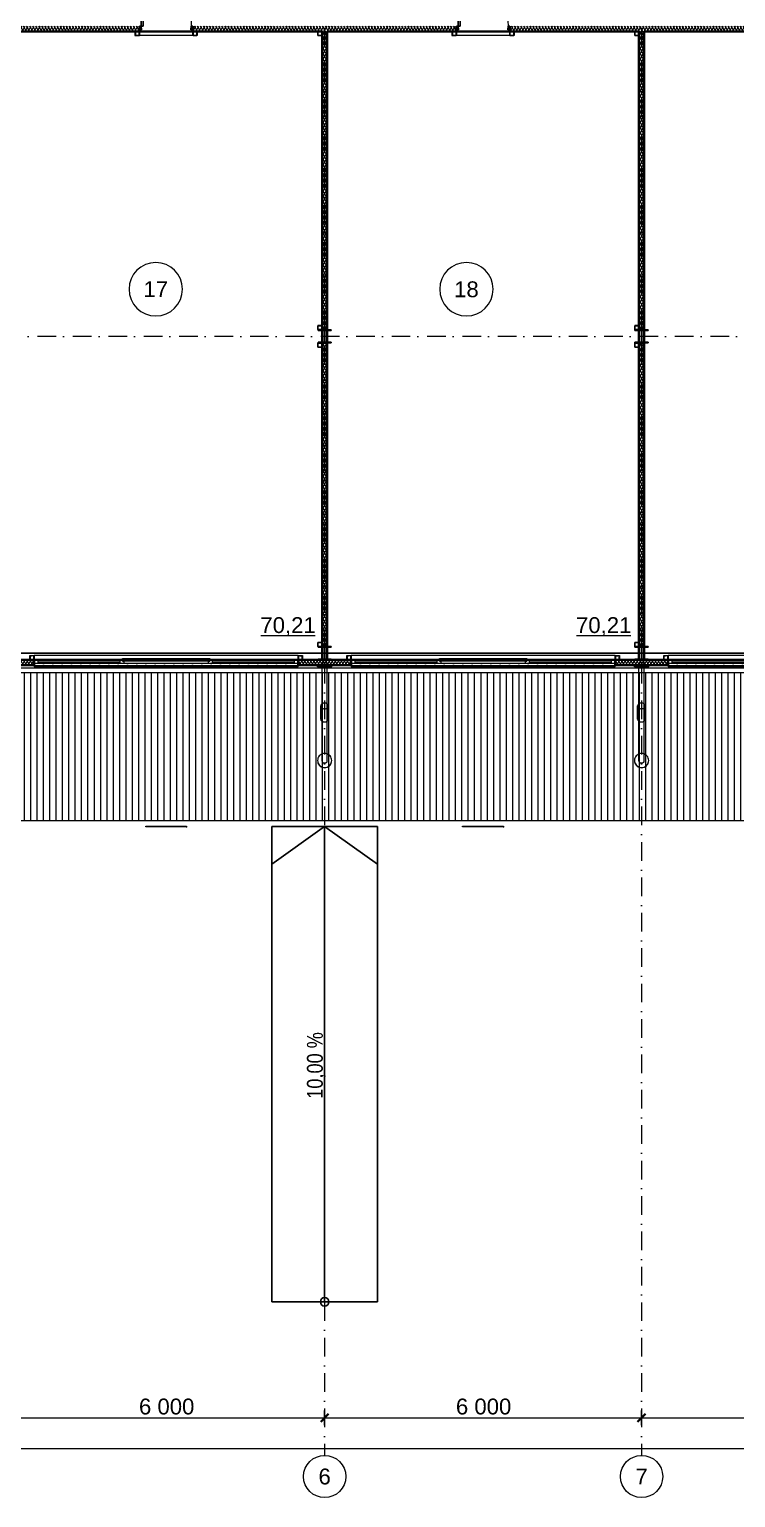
# Model space of a CAD drawing. Header units: millimetres. Extents: x -10605 to 103276, y -15987 to 52426.
# Drawn here: x 22410 to 35780, y -15987 to 11812 of the extents above; entities that cross this region are included whole.
import ezdxf
from ezdxf.enums import TextEntityAlignment as Align

# ---------------------------------------------------------------- set-up
doc = ezdxf.new("R2010")
doc.units = ezdxf.units.MM
doc.header["$MEASUREMENT"] = 0
for name, pattern in [('Dot & Dashed', [670.277762, 352.777767, -176.388884, 0, -141.111112]), ('Крупный пунктир', [634.99999, 0, -634.99999]), ('Пунктирная', [176.388884, 0, -176.388884])]:
    doc.linetypes.add(name, pattern=pattern)
for name, color, linetype, lineweight in [('0_Ном._пера__200', 7, 'Continuous', 0), ('0_Ном._пера__98', 7, 'Continuous', 25), ('Двери Archicad_Ном._пера__3', 7, 'Continuous', 0), ('Двери Archicad_Ном._пера__97', 7, 'Continuous', 35), ('Двери Archicad_Ном._пера__98', 7, 'Continuous', 25), ('Лестницы_Ном._пера__98', 7, 'Continuous', 25), ('Металлический каркас здания_Ном._пера__98', 7, 'Continuous', 25), ('Металлический каркас здания_Ном._пера__99', 7, 'Continuous', 15), ('Окна Archicad_Ном._пера__100', 7, 'Continuous', 9), ('Окна Archicad_Ном._пера__3', 7, 'Continuous', 0), ('Окна Archicad_Ном._пера__97', 7, 'Continuous', 35), ('Оси_Ном._пера__200', 7, 'Continuous', 0), ('Оси_Ном._пера__97', 7, 'Continuous', 35), ('Оси_Ном._пера__99', 7, 'Continuous', 15), ('Паспорта Зон Archicad_Ном._пера__100', 7, 'Continuous', 9), ('Стены _Ном._пера__200', 7, 'Continuous', 0), ('Стены _Ном._пера__97', 7, 'Continuous', 35), ('Стены _Ном._пера__99', 7, 'Continuous', 15)]:
    doc.layers.add(name, color=color, linetype=linetype, lineweight=lineweight)
for name, color, linetype, lineweight, true_color in [('0_Ном._пера__92', 7, 'Continuous', 20, 0xc2e9e9e9), ('Зоны_Ном._пера__121', 7, 'Continuous', 35, 0xc2deab72), ('Стены _Ном._пера__94', 7, 'Continuous', 5, 0xc29f9f9f)]:
    doc.layers.add(name, color=color, linetype=linetype, lineweight=lineweight, true_color=true_color)
for name, color, linetype in [('Двери Archicad', 7, 'Continuous'), ('Зоны', 7, 'Continuous'), ('Металлический каркас здания', 7, 'Continuous'), ('Окна Archicad', 7, 'Continuous'), ('Оси', 7, 'Continuous'), ('Стены', 7, 'Continuous')]:
    doc.layers.add(name, color=color, linetype=linetype)
doc.styles.add('РЎР“Р•РќР•Р\xa0РР\xa0_РЎРўРР›Р¬_1', font='arial.ttf')
doc.styles.add('РЎР“Р•РќР•Р\xa0РР\xa0_РЎРўРР›Р¬_2', font='ARIALN.TTF')
doc.dimstyles.new('СГЕНЕРИР_СТИЛЬ__2', dxfattribs={"dimtxt": 300, "dimasz": 142.5, "dimexe": 0.18, "dimexo": 0.0625, "dimgap": 0.09, "dimtad": 1, "dimtih": 1, "dimtoh": 1, "dimdec": 4, "dimzin": 0, "dimdsep": 46, "dimtxsty": 'РЎР“Р•РќР•Р\xa0РР\xa0_РЎРўРР›Р¬_1', "dimblk": 'ARROWHEAD_6', "dimblk1": 'ARROWHEAD_6', "dimblk2": 'ARROWHEAD_6', "dimcen": 0.09, "dimse1": 1, "dimse2": 1, "dimadec": 0, "dimazin": 0, "dimtfac": 1, "dimtdec": 4, "dimtmove": 0, "dimatfit": 3, "dimfxl": 1, "dimtolj": 1, "dimtzin": 0, "dimarcsym": 0})
pattern_1 = [(60, (0, 0), (-43.30127, 25), []), (120, (0, 0), (43.30127, 25), [])]
pattern_2 = [(90, (0, 0), (-60, 0), [])]

# ---------------------------------------------------------------- blocks, each defined once
blk = doc.blocks.new('Перекрытие_1', base_point=(98125, 40125))
at = {"layer": '0_Ном._пера__200', "color": 7, "linetype": 'Continuous', "lineweight": 0, "flags": 128}
blk.add_lwpolyline([(98125, 40125), (51875, 40125), (51875, 29425), (46123, 29425), (46123, 40125), (-125, 40125), (-125, -125), (46125, -125), (46125, 10575), (51875, 10575), (51875, -125), (98125, -125)], close=True, dxfattribs=at)
blk = doc.blocks.new('Стена_21', base_point=(28000, 11775))
at = {"layer": 'Стены', "linetype": 'Continuous', "lineweight": 0, "true_color": 0x000000}
h = blk.add_hatch(dxfattribs=at)
h.set_pattern_fill('Batt_Insulation__3_', color=18, style=0, pattern_type=2)
h.set_pattern_definition(pattern_1)
h.paths.add_polyline_path([(27950, 11775), (27950, 6125), (28050, 6125), (28050, 11775)])
at = {"layer": 'Стены _Ном._пера__97', "color": 7, "linetype": 'Continuous', "lineweight": 35, "flags": 128}
for points in [[(27950, 11775), (27950, 6125)], [(28050, 6125), (28050, 11775)], [(27950, 6125), (28050, 6125)]]:
    blk.add_lwpolyline(points, dxfattribs=at)
blk = doc.blocks.new('Стена_22', base_point=(34000, 11775))
at = {"layer": 'Стены', "linetype": 'Continuous', "lineweight": 0, "true_color": 0x000000}
h = blk.add_hatch(dxfattribs=at)
h.set_pattern_fill('Batt_Insulation__3_', color=18, style=0, pattern_type=2)
h.set_pattern_definition(pattern_1)
h.paths.add_polyline_path([(33950, 11775), (33950, 6125), (34050, 6125), (34050, 11775)])
at = {"layer": 'Стены _Ном._пера__97', "color": 7, "linetype": 'Continuous', "lineweight": 35, "flags": 128}
for points in [[(33950, 11775), (33950, 6125)], [(34050, 6125), (34050, 11775)], [(33950, 6125), (34050, 6125)]]:
    blk.add_lwpolyline(points, dxfattribs=at)
blk = doc.blocks.new('Стена_34', base_point=(28000, 5875))
at = {"layer": 'Стены', "linetype": 'Continuous', "lineweight": 0, "true_color": 0x000000}
h = blk.add_hatch(dxfattribs=at)
h.set_pattern_fill('Batt_Insulation__3_', color=18, style=0, pattern_type=2)
h.set_pattern_definition(pattern_1)
h.paths.add_polyline_path([(27950, 5875), (27950, 125), (28050, 125), (28050, 5875)])
at = {"layer": 'Стены _Ном._пера__97', "color": 7, "linetype": 'Continuous', "lineweight": 35, "flags": 128}
for points in [[(27950, 5875), (27950, 125)], [(28050, 5875), (27950, 5875)], [(28050, 125), (28050, 5875)], [(27950, 125), (28050, 125)]]:
    blk.add_lwpolyline(points, dxfattribs=at)
blk = doc.blocks.new('Стена_35', base_point=(34000, 5875))
at = {"layer": 'Стены', "linetype": 'Continuous', "lineweight": 0, "true_color": 0x000000}
h = blk.add_hatch(dxfattribs=at)
h.set_pattern_fill('Batt_Insulation__3_', color=18, style=0, pattern_type=2)
h.set_pattern_definition(pattern_1)
h.paths.add_polyline_path([(33950, 5875), (33950, 125), (34050, 125), (34050, 5875)])
at = {"layer": 'Стены _Ном._пера__97', "color": 7, "linetype": 'Continuous', "lineweight": 35, "flags": 128}
for points in [[(33950, 5875), (33950, 125)], [(34050, 5875), (33950, 5875)], [(34050, 125), (34050, 5875)], [(33950, 125), (34050, 125)]]:
    blk.add_lwpolyline(points, dxfattribs=at)
blk = doc.blocks.new('Конструктор Кровли 27')
at = {"layer": '0_Ном._пера__92', "color": 254, "linetype": 'Continuous', "lineweight": 20, "true_color": 0xe9e9e9, "flags": 128}
blk.add_lwpolyline([(0, 46123), (0, 0), (40000, 0), (40000, 46125), (29425, 46125), (29425, 51875), (40000, 51875), (40000, 98000), (0, 98000), (0, 51875), (10575, 51875), (10575, 46123)], close=True, dxfattribs=at)
blk = doc.blocks.new('Колонна SHS ГК 27')
at = {"layer": 'Металлический каркас здания_Ном._пера__99', "linetype": 'Continuous', "lineweight": 0, "true_color": 0xffffff}
h = blk.add_hatch(dxfattribs=at)
h.set_pattern_fill('Barabбs_tйglakц_бllу', style=0, pattern_type=2)
h.set_pattern_definition(pattern_2)
h.paths.add_polyline_path([(-40, -40), (40, -40), (40, 40), (-40, 40)])
h.paths.add_polyline_path([(-36.4, -36.4), (-36.4, 36.4), (36.4, 36.4), (36.4, -36.4)], flags=0)
at = {"layer": 'Металлический каркас здания_Ном._пера__99', "color": 7, "linetype": 'Continuous', "lineweight": 15}
for p, q in [((40, 40), (-40, 40)), ((-40, 40), (-40, -40)), ((-36.4, -36.4), (-36.4, 36.4)), ((-36.4, 36.4), (36.4, 36.4)), ((36.4, 36.4), (36.4, -36.4)), ((40, -40), (40, 40)), ((-40, -40), (40, -40)), ((36.4, -36.4), (-36.4, -36.4))]:
    blk.add_line(p, q, dxfattribs=at)
blk = doc.blocks.new('Труба Квадратного Сечения ГК SHS 27')
at = {"layer": 'Металлический каркас здания_Ном._пера__99', "color": 7, "linetype": 'Continuous', "lineweight": 15}
for p, q in [((505, 40), (0, 40)), ((0, 40), (0, 0)), ((0, 0), (0, -40)), ((1010, 40), (505, 40)), ((1010, 0), (1010, 40)), ((1010, -40), (1010, 0)), ((0, -40), (505, -40)), ((505, -40), (1010, -40))]:
    blk.add_line(p, q, dxfattribs=at)
blk = doc.blocks.new('Труба Квадратного Сечения ГК SHS 27_3')
at = {"layer": 'Металлический каркас здания_Ном._пера__99', "color": 7, "linetype": 'Continuous', "lineweight": 15}
for p, q in [((2500, 40), (0, 40)), ((0, 40), (0, 0)), ((0, 0), (0, -40)), ((5000, 40), (2500, 40)), ((5000, 0), (5000, 40)), ((5000, -40), (5000, 0)), ((0, -40), (2500, -40)), ((2500, -40), (5000, -40))]:
    blk.add_line(p, q, dxfattribs=at)
blk = doc.blocks.new('Кладовая_17_17', base_point=(24970, 6865))
at = {"layer": 'Паспорта Зон Archicad_Ном._пера__100', "color": 7, "linetype": 'Continuous', "lineweight": 9}
blk.add_line((26792, 333), (27822, 333), dxfattribs=at)
for start, end in [(0, 180), (180, 0)]:
    blk.add_arc((24802, 6893), 506, start, end, dxfattribs=at)
at = {"layer": 'Паспорта Зон Archicad_Ном._пера__100', "color": 7, "lineweight": 9, "style": 'РЎР“Р•РќР•Р\xa0РР\xa0_РЎРўРР›Р¬_1'}
for tag, p in [('ROOM_NUMBER', (24802, 6893)), ('ROOM_AREA', (27307, 533))]:
    blk.add_attdef(tag, text='', height=300, dxfattribs=at).set_placement(p, align=Align.MIDDLE_CENTER)
blk = doc.blocks.new('Кладовая_18_18', base_point=(31004, 6865))
at = {"layer": 'Паспорта Зон Archicad_Ном._пера__100', "color": 7, "linetype": 'Continuous', "lineweight": 9}
blk.add_line((32769, 333), (33798, 333), dxfattribs=at)
for start, end in [(0, 180), (180, 0)]:
    blk.add_arc((30684, 6893), 506, start, end, dxfattribs=at)
at = {"layer": 'Паспорта Зон Archicad_Ном._пера__100', "color": 7, "lineweight": 9, "style": 'РЎР“Р•РќР•Р\xa0РР\xa0_РЎРўРР›Р¬_1'}
for tag, p in [('ROOM_NUMBER', (30684, 6891)), ('ROOM_AREA', (33283, 533))]:
    blk.add_attdef(tag, text='', height=300, dxfattribs=at).set_placement(p, align=Align.MIDDLE_CENTER)
blk = doc.blocks.new('Однопольная Дверь 27')
at = {"layer": 'Двери Archicad_Ном._пера__3', "color": 7, "linetype": 'Continuous', "lineweight": 0}
blk.add_arc((475, 0), 950, 90, 180, dxfattribs=at)
at = {"layer": 'Двери Archicad_Ном._пера__97', "color": 7, "linetype": 'Continuous', "lineweight": 35}
for p, q in [((-505, 0), (-505, -70)), ((-505, 0), (-505, -70)), ((505, 0), (505, -70)), ((505, 0), (505, -70)), ((-505, -70), (-505, -100)), ((505, -70), (505, -100))]:
    blk.add_line(p, q, dxfattribs=at)
at = {"layer": 'Двери Archicad_Ном._пера__98', "color": 7, "linetype": 'Continuous', "lineweight": 25}
for p, q in [((435, 0), (435, 950)), ((435, 950), (475, 950)), ((475, 950), (475, 0)), ((-475, 0), (-505, 0)), ((-505, 0), (-505, -70)), ((-475, -40), (-475, 0)), ((475, 0), (435, 0)), ((505, 0), (475, 0)), ((475, 0), (475, -40)), ((505, -70), (505, 0)), ((-505, -70), (-465, -70)), ((-465, -40), (-475, -40)), ((-465, -70), (-465, -40)), ((475, -40), (465, -40)), ((465, -40), (465, -70)), ((465, -70), (505, -70))]:
    blk.add_line(p, q, dxfattribs=at)
blk = doc.blocks.new('Стена_88', base_point=(46225, 11775))
at = {"layer": 'Стены', "linetype": 'Continuous', "lineweight": 0, "true_color": 0x000000}
h = blk.add_hatch(dxfattribs=at)
h.set_pattern_fill('Batt_Insulation__3_', color=18, style=0, pattern_type=2)
h.set_pattern_definition(pattern_1)
h.paths.add_polyline_path([(24495, 11875), (19505, 11875), (19505, 11775), (24495, 11775)])
h = blk.add_hatch(dxfattribs=at)
h.set_pattern_fill('Batt_Insulation__3_', color=18, style=0, pattern_type=2)
h.set_pattern_definition(pattern_1)
h.paths.add_polyline_path([(30495, 11875), (25505, 11875), (25505, 11775), (30495, 11775)])
h = blk.add_hatch(dxfattribs=at)
h.set_pattern_fill('Batt_Insulation__3_', color=18, style=0, pattern_type=2)
h.set_pattern_definition(pattern_1)
h.paths.add_polyline_path([(36495, 11875), (31505, 11875), (31505, 11775), (36495, 11775)])
at = {"layer": 'Стены _Ном._пера__97', "color": 7, "linetype": 'Continuous', "lineweight": 35}
for p, q in [((24495, 11875), (24495, 11805)), ((24495, 11805), (24495, 11775)), ((25505, 11875), (25505, 11805)), ((25505, 11805), (25505, 11775)), ((30495, 11875), (30495, 11805)), ((30495, 11805), (30495, 11775)), ((31505, 11875), (31505, 11805)), ((31505, 11805), (31505, 11775))]:
    blk.add_line(p, q, dxfattribs=at)
at = {"layer": 'Стены _Ном._пера__97', "color": 7, "linetype": 'Continuous', "lineweight": 35, "flags": 128}
for points in [[(22050, 11775), (24495, 11775)], [(25505, 11775), (27950, 11775)], [(28050, 11775), (30495, 11775)], [(31505, 11775), (33950, 11775)], [(34050, 11775), (36495, 11775)]]:
    blk.add_lwpolyline(points, dxfattribs=at)
at = {"layer": 'Двери Archicad', "color": 7, "linetype": 'Continuous', "lineweight": 50, "xscale": -1, "zscale": 1000}
for p in [(25000, 11875), (31000, 11875)]:
    blk.add_blockref('Однопольная Дверь 27', p, dxfattribs=at)
blk = doc.blocks.new('Колонна Универсальная 27')
at = {"layer": 'Металлический каркас здания_Ном._пера__98', "linetype": 'Continuous', "lineweight": 0, "true_color": 0xffffff}
h = blk.add_hatch(dxfattribs=at)
h.set_pattern_fill('Barabбs_tйglakц_бllу', style=0, pattern_type=2)
h.set_pattern_definition(pattern_2)
h.paths.add_polyline_path([(-125, -125), (125, -125), (125, -113), (4, -113), (4, 113), (125, 113), (125, 125), (-125, 125), (-125, 113), (-4, 113), (-4, -113), (-125, -113)])
at = {"layer": 'Металлический каркас здания_Ном._пера__98', "color": 7, "linetype": 'Continuous', "lineweight": 25}
for p, q in [((125, 125), (-125, 125)), ((-125, 125), (-125, 113)), ((-125, 113), (-4, 113)), ((-4, 113), (-4, -113)), ((4, -113), (4, 113)), ((4, 113), (125, 113)), ((125, 113), (125, 125)), ((-4, -113), (-125, -113)), ((-125, -113), (-125, -125)), ((-125, -125), (125, -125)), ((125, -113), (4, -113)), ((125, -125), (125, -113))]:
    blk.add_line(p, q, dxfattribs=at)
blk = doc.blocks.new('Двутавp К 26020-83 27_3')
at = {"layer": 'Металлический каркас здания_Ном._пера__98', "color": 7, "linetype": 'Крупный пунктир', "lineweight": 25}
blk.add_line((0, 0), (17860, 0), dxfattribs=at)
blk = doc.blocks.new('Двутавp К 26020-83 27_2')
at = {"layer": 'Металлический каркас здания_Ном._пера__98', "color": 7, "linetype": 'Крупный пунктир', "lineweight": 25}
blk.add_line((0, 0), (17750, 0), dxfattribs=at)
blk = doc.blocks.new('Стандартный Маркер Сетки')
at = {"layer": 'Оси_Ном._пера__200', "color": 7, "linetype": 'Dot & Dashed', "lineweight": 0}
blk.add_line((0, 0), (107805, 0), dxfattribs=at)
at = {"layer": 'Оси_Ном._пера__200', "color": 7, "lineweight": 0, "style": 'РЎР“Р•РќР•Р\xa0РР\xa0_РЎРўРР›Р¬_1'}
blk.add_attdef('AC_MarkerText_1', text='', height=300, dxfattribs=at).set_placement((108205, 150), align=Align.TOP_CENTER)
blk = doc.blocks.new('3D текст 27')
at = {"layer": 'Стены _Ном._пера__99', "color": 7, "linetype": 'Continuous', "lineweight": 15}
for q in [(0, 0), (775.262, -10)]:
    blk.add_line((775.262, 0), q, dxfattribs=at)
at = {"layer": 'Стены _Ном._пера__99', "color": 7, "linetype": 'Continuous', "lineweight": 15, "flags": 128}
blk.add_lwpolyline([(0, 0), (0, -10), (775.262, -10), (775.262, 0)], close=True, dxfattribs=at)
at = {"layer": 'Стены _Ном._пера__99', "color": 7, "linetype": 'Continuous', "lineweight": 15}
blk.add_point((775.262, 0), dxfattribs=at)
blk = doc.blocks.new('Лист Профилированный 27')
at = {"layer": 'Стены _Ном._пера__94', "linetype": 'Continuous', "lineweight": 5, "true_color": 0x9f9f9f}
h = blk.add_hatch(dxfattribs=at)
h.set_pattern_fill('Barabбs_tйglakц_бllу_dupla', color=253, style=0, pattern_type=2)
h.set_pattern_definition([(90, (0, 0), (-120, 0), [])])
h.paths.add_polyline_path([(0, 200), (0, 0), (90395, 0), (90395, 200), (90395, 2610), (90395, 2809), (0, 2809), (0, 2610)])
at = {"layer": 'Стены _Ном._пера__99', "color": 7, "linetype": 'Continuous', "lineweight": 15, "flags": 128}
blk.add_lwpolyline([(0, 200), (0, 0), (90395, 0), (90395, 200), (90395, 2610), (90395, 2809), (0, 2809), (0, 2610)], close=True, dxfattribs=at)
blk = doc.blocks.new('Горизонтальное Многостворчатое Окно 27')
at = {"layer": 'Окна Archicad_Ном._пера__100', "color": 7, "linetype": 'Continuous', "lineweight": 9}
for p, q in [((-2500, 0), (-2430, 0)), ((-2430, 0), (-2430, -70)), ((-873, -70), (-873, 0)), ((-873, 0), (-838, 0)), ((-838, 0), (-828, 0)), ((-828, 25), (-778, 25)), ((-828, -25), (-828, 25)), ((-828, 0), (-828, -25)), ((-778, 25), (-778, -25)), ((-778, 25), (778, 25)), ((-778, 0), (778, 0)), ((778, -25), (778, 25)), ((778, 25), (828, 25)), ((828, 25), (828, -25)), ((828, -25), (828, 0)), ((828, 0), (838, 0)), ((838, 0), (873, 0)), ((873, 0), (873, -70)), ((2430, -70), (2430, 0)), ((2430, 0), (2500, 0)), ((-2430, -70), (-2500, -70)), ((-838, -70), (-873, -70)), ((-803, -70), (-838, -70)), ((-828, -25), (-803, -25)), ((-778, -25), (-828, -25)), ((-803, -25), (-803, -70)), ((778, -25), (-778, -25)), ((828, -25), (778, -25)), ((803, -70), (803, -25)), ((803, -25), (828, -25)), ((838, -70), (803, -70)), ((873, -70), (838, -70)), ((2500, -70), (2430, -70))]:
    blk.add_line(p, q, dxfattribs=at)
at = {"layer": 'Окна Archicad_Ном._пера__3', "color": 7, "linetype": 'Continuous', "lineweight": 0}
for p, q in [((-2500, 0), (2500, 0)), ((-2430, 0), (-873, 0)), ((-778, 25), (778, 25)), ((873, 0), (2430, 0)), ((-2500, -100), (-2500, -130)), ((-2500, -130), (2500, -130)), ((-2430, -35), (-873, -35)), ((-873, -70), (-2430, -70)), ((803, -70), (-803, -70)), ((873, -35), (2430, -35)), ((2430, -70), (873, -70)), ((2500, -130), (2500, -100))]:
    blk.add_line(p, q, dxfattribs=at)
at = {"layer": 'Окна Archicad_Ном._пера__3', "color": 7, "linetype": 'Пунктирная', "lineweight": 0}
blk.add_line((-2500, -100), (2500, -100), dxfattribs=at)
at = {"layer": 'Окна Archicad_Ном._пера__97', "color": 7, "linetype": 'Continuous', "lineweight": 35}
for p, q in [((-2500, -70), (-2500, 0)), ((-2500, -70), (-2500, 0)), ((2500, -70), (2500, 0)), ((2500, -70), (2500, 0)), ((-2500, -100), (-2500, -70)), ((2500, -100), (2500, -70))]:
    blk.add_line(p, q, dxfattribs=at)
blk = doc.blocks.new('Стена_97', base_point=(-125, -125))
at = {"layer": 'Стены', "linetype": 'Continuous', "lineweight": 0, "true_color": 0x000000}
h = blk.add_hatch(dxfattribs=at)
h.set_pattern_fill('Batt_Insulation__3_', color=18, style=0, pattern_type=2)
h.set_pattern_definition(pattern_1)
h.paths.add_polyline_path([(21500, -195), (21500, -225), (22500, -225), (22500, -195), (22500, -125), (21500, -125)])
h = blk.add_hatch(dxfattribs=at)
h.set_pattern_fill('Batt_Insulation__3_', color=18, style=0, pattern_type=2)
h.set_pattern_definition(pattern_1)
h.paths.add_polyline_path([(27500, -195), (27500, -225), (28500, -225), (28500, -195), (28500, -125), (27500, -125)])
h = blk.add_hatch(dxfattribs=at)
h.set_pattern_fill('Batt_Insulation__3_', color=18, style=0, pattern_type=2)
h.set_pattern_definition(pattern_1)
h.paths.add_polyline_path([(33500, -195), (33500, -225), (34500, -225), (34500, -195), (34500, -125), (33500, -125)])
at = {"layer": 'Стены _Ном._пера__97', "color": 7, "linetype": 'Continuous', "lineweight": 35}
for p, q in [((22500, -195), (22500, -125)), ((22500, -225), (22500, -195)), ((27500, -195), (27500, -125)), ((27500, -225), (27500, -195)), ((28500, -195), (28500, -125)), ((28500, -225), (28500, -195)), ((33500, -195), (33500, -125)), ((33500, -225), (33500, -195)), ((34500, -195), (34500, -125)), ((34500, -225), (34500, -195))]:
    blk.add_line(p, q, dxfattribs=at)
at = {"layer": 'Стены _Ном._пера__97', "color": 7, "linetype": 'Continuous', "lineweight": 35, "flags": 128}
for points in [[(22500, -125), (21500, -125)], [(21500, -225), (22500, -225)], [(28500, -125), (27500, -125)], [(27500, -225), (28500, -225)], [(34500, -125), (33500, -125)], [(33500, -225), (34500, -225)]]:
    blk.add_lwpolyline(points, dxfattribs=at)
at = {"layer": 'Окна Archicad', "color": 7, "linetype": 'Continuous', "lineweight": 0, "zscale": 1000}
for p in [(25000, -125), (31000, -125), (37000, -125)]:
    blk.add_blockref('Горизонтальное Многостворчатое Окно 27', p, dxfattribs=at)
blk = doc.blocks.new('Стена_100', base_point=(3803, -236))
at = {"layer": 'Стены _Ном._пера__200', "color": 7, "linetype": 'Continuous', "lineweight": 0}
blk.add_line((94198, -237), (3803, -237), dxfattribs=at)
at = {"layer": 'Стены _Ном._пера__200', "color": 7, "linetype": 'Continuous', "lineweight": 0, "flags": 128}
for points in [[(94298, -236), (3803, -236)], [(3803, -276), (94198, -276)]]:
    blk.add_lwpolyline(points, dxfattribs=at)
blk = doc.blocks.new('Крыша_1', base_point=(0, 0))
at = {"layer": '0_Ном._пера__98', "color": 7, "linetype": 'Continuous', "lineweight": 25, "flags": 128}
blk.add_lwpolyline([(46125, 0), (0, 0)], dxfattribs=at)
blk = doc.blocks.new('Пандус Прямой 27_2')
at = {"layer": 'Лестницы_Ном._пера__98', "color": 7, "linetype": 'Continuous', "lineweight": 25}
for p, q in [((0, -1000), (0, 1000)), ((0, 1000), (9000, 1000)), ((9000, 0), (8282, 1000)), ((9000, -1000), (9000, 1000)), ((0, 0), (9000, 0)), ((8282, -1000), (9000, 0)), ((0, -1000), (9000, -1000))]:
    blk.add_line(p, q, dxfattribs=at)
at = {"layer": 'Лестницы_Ном._пера__98', "color": 7, "linetype": 'Continuous', "lineweight": 25, "flags": 128}
blk.add_lwpolyline([(81, 0, 1), (-81, 0, 1)], format="xyb", close=True, dxfattribs=at)
at = {"layer": 'Лестницы_Ном._пера__98', "color": 7, "linetype": 'Continuous', "lineweight": 25, "style": 'РЎР“Р•РќР•Р\xa0РР\xa0_РЎРўРР›Р¬_2'}
blk.add_attdef('ac_bottomlevel', text='', height=300, dxfattribs=at).set_placement((4500, 159), align=Align.MIDDLE_CENTER)
blk = doc.blocks.new('Стандартный Маркер Сетки_4')
at = {"layer": 'Оси_Ном._пера__200', "color": 7, "linetype": 'Dot & Dashed', "lineweight": 0}
for p in [(0, 0), (55187, 0)]:
    blk.add_line(p, (55187, 0), dxfattribs=at)
blk.add_point((55187, 0), dxfattribs=at)
blk.add_point((55187, 0), dxfattribs=at)
at = {"layer": 'Оси_Ном._пера__99', "color": 7, "linetype": 'Continuous', "lineweight": 15}
blk.add_circle((55587, 0), 400, dxfattribs=at)
at = {"layer": 'Оси_Ном._пера__200', "color": 7, "lineweight": 0, "style": 'РЎР“Р•РќР•Р\xa0РР\xa0_РЎРўРР›Р¬_1'}
blk.add_attdef('AC_MarkerText_1', text='', height=300, rotation=90, dxfattribs=at).set_placement((55368, -69), align=Align.TOP_CENTER)
blk = doc.blocks.new('Цилиндр 27')
at = {"layer": 'Стены _Ном._пера__200', "color": 7, "linetype": 'Continuous', "lineweight": 0}
for p, q in [((-33, 17), (-35, 9)), ((-35, 9), (-35, 0)), ((-35, 0), (-35, -9)), ((-31, 25), (-33, 17)), ((-27, 32), (-31, 25)), ((-23, 38), (-27, 32)), ((-18, 43), (-23, 38)), ((-12, 47), (-18, 43)), ((-6, 49), (-12, 47)), ((0, 50), (-6, 49)), ((0, 50), (1831, 50)), ((1798, 17), (1796, 9)), ((1796, 9), (1796, 0)), ((1796, 0), (1796, -9)), ((1801, 25), (1798, 17)), ((1804, 32), (1801, 25)), ((1809, 38), (1804, 32)), ((1814, 43), (1809, 38)), ((1819, 47), (1814, 43)), ((1825, 49), (1819, 47)), ((1831, 50), (1825, 49)), ((1837, 49), (1831, 50)), ((1843, 47), (1837, 49)), ((1849, 43), (1843, 47)), ((1854, 38), (1849, 43)), ((1858, 32), (1854, 38)), ((1862, 25), (1858, 32)), ((1865, 17), (1862, 25)), ((1866, 9), (1865, 17)), ((1867, 0), (1866, 9)), ((1866, -9), (1867, 0)), ((-35, -9), (-33, -17)), ((-33, -17), (-31, -25)), ((-31, -25), (-27, -32)), ((-27, -32), (-23, -38)), ((-23, -38), (-18, -43)), ((-18, -43), (-12, -47)), ((-12, -47), (-6, -49)), ((-6, -49), (0, -50)), ((0, -50), (1831, -50)), ((1796, -9), (1798, -17)), ((1798, -17), (1801, -25)), ((1801, -25), (1804, -32)), ((1804, -32), (1809, -38)), ((1809, -38), (1814, -43)), ((1814, -43), (1819, -47)), ((1819, -47), (1825, -49)), ((1825, -49), (1831, -50)), ((1831, -50), (1837, -49)), ((1837, -49), (1843, -47)), ((1843, -47), (1849, -43)), ((1849, -43), (1854, -38)), ((1854, -38), (1858, -32)), ((1858, -32), (1862, -25)), ((1862, -25), (1865, -17)), ((1865, -17), (1866, -9))]:
    blk.add_line(p, q, dxfattribs=at)
blk = doc.blocks.new('Цилиндр 27_2')
at = {"layer": 'Стены _Ном._пера__200', "color": 7, "linetype": 'Continuous', "lineweight": 0}
for p, q in [((-132, 23), (-134, 0)), ((-126, 46), (-132, 23)), ((-128, 23), (-130, 0)), ((-122, 46), (-128, 23)), ((-116, 67), (-126, 46)), ((-112, 67), (-122, 46)), ((-102, 86), (-116, 67)), ((-99, 86), (-112, 67)), ((-86, 102), (-102, 86)), ((-82, 102), (-99, 86)), ((-67, 116), (-86, 102)), ((-63, 116), (-82, 102)), ((-46, 126), (-67, 116)), ((-42, 126), (-63, 116)), ((-23, 132), (-46, 126)), ((-20, 132), (-42, 126)), ((0, 134), (-23, 132)), ((3, 134), (-20, 132)), ((0, 134), (3, 134)), ((27, 132), (3, 134)), ((49, 126), (27, 132)), ((70, 116), (49, 126)), ((89, 102), (70, 116)), ((106, 86), (89, 102)), ((119, 67), (106, 86)), ((129, 46), (119, 67)), ((135, 23), (129, 46)), ((137, 0), (135, 23)), ((135, -23), (137, 0)), ((-134, 0), (-132, -23)), ((-132, -23), (-126, -46)), ((-130, 0), (-128, -23)), ((-128, -23), (-122, -46)), ((-126, -46), (-116, -67)), ((-122, -46), (-112, -67)), ((-116, -67), (-102, -86)), ((-112, -67), (-99, -86)), ((-102, -86), (-86, -102)), ((-99, -86), (-82, -102)), ((-86, -102), (-67, -116)), ((-82, -102), (-63, -116)), ((-67, -116), (-46, -126)), ((-63, -116), (-42, -126)), ((-46, -126), (-23, -132)), ((-42, -126), (-20, -132)), ((-23, -132), (0, -134)), ((-20, -132), (3, -134)), ((0, -134), (3, -134)), ((3, -134), (27, -132)), ((27, -132), (49, -126)), ((49, -126), (70, -116)), ((70, -116), (89, -102)), ((89, -102), (106, -86)), ((106, -86), (119, -67)), ((119, -67), (129, -46)), ((129, -46), (135, -23))]:
    blk.add_line(p, q, dxfattribs=at)
blk = doc.blocks.new('Цилиндр 27_3')
at = {"layer": 'Стены _Ном._пера__200', "color": 7, "linetype": 'Continuous', "lineweight": 0}
for p, q in [((0, 134), (0, 132)), ((0, 134), (30, 134)), ((0, 132), (0, 126)), ((0, 126), (0, 116)), ((0, 116), (0, 102)), ((0, 102), (0, 86)), ((0, 86), (0, 67)), ((0, 67), (0, 46)), ((0, 46), (0, 23)), ((0, 23), (0, 0)), ((0, 0), (0, -23)), ((30, 134), (30, 132)), ((30, 132), (30, 126)), ((30, 126), (30, 116)), ((30, 116), (30, 102)), ((30, 102), (30, 86)), ((30, 86), (30, 67)), ((30, 67), (30, 46)), ((30, 46), (30, 23)), ((30, 23), (30, 0)), ((30, 0), (30, -23)), ((0, -23), (0, -46)), ((0, -46), (0, -67)), ((0, -67), (0, -86)), ((0, -86), (0, -102)), ((0, -102), (0, -116)), ((0, -116), (0, -126)), ((0, -126), (0, -132)), ((0, -132), (0, -134)), ((0, -134), (30, -134)), ((30, -23), (30, -46)), ((30, -46), (30, -67)), ((30, -67), (30, -86)), ((30, -86), (30, -102)), ((30, -102), (30, -116)), ((30, -116), (30, -126)), ((30, -126), (30, -132)), ((30, -132), (30, -134))]:
    blk.add_line(p, q, dxfattribs=at)
blk = doc.blocks.new('Цилиндр 27_4')
at = {"layer": 'Стены _Ном._пера__200', "color": 7, "linetype": 'Continuous', "lineweight": 0}
for p, q in [((-52, 13), (-53, 0)), ((-53, 0), (-52, -13)), ((-50, 26), (-52, 13)), ((-46, 37), (-50, 26)), ((-41, 48), (-46, 37)), ((-34, 57), (-41, 48)), ((-27, 65), (-34, 57)), ((-18, 70), (-27, 65)), ((-9, 74), (-18, 70)), ((0, 75), (-9, 74)), ((0, 75), (248, 75)), ((196, 13), (195, 0)), ((195, 0), (196, -13)), ((198, 26), (196, 13)), ((202, 37), (198, 26)), ((208, 48), (202, 37)), ((214, 57), (208, 48)), ((222, 65), (214, 57)), ((230, 70), (222, 65)), ((239, 74), (230, 70)), ((248, 75), (239, 74)), ((257, 74), (248, 75)), ((266, 70), (257, 74)), ((275, 65), (266, 70)), ((282, 57), (275, 65)), ((289, 48), (282, 57)), ((294, 37), (289, 48)), ((298, 26), (294, 37)), ((300, 13), (298, 26)), ((301, 0), (300, 13)), ((300, -13), (301, 0)), ((-52, -13), (-50, -26)), ((-50, -26), (-46, -37)), ((-46, -37), (-41, -48)), ((-41, -48), (-34, -57)), ((-34, -57), (-27, -65)), ((-27, -65), (-18, -70)), ((-18, -70), (-9, -74)), ((-9, -74), (0, -75)), ((0, -75), (248, -75)), ((196, -13), (198, -26)), ((198, -26), (202, -37)), ((202, -37), (208, -48)), ((208, -48), (214, -57)), ((214, -57), (222, -65)), ((222, -65), (230, -70)), ((230, -70), (239, -74)), ((239, -74), (248, -75)), ((248, -75), (257, -74)), ((257, -74), (266, -70)), ((266, -70), (275, -65)), ((275, -65), (282, -57)), ((282, -57), (289, -48)), ((289, -48), (294, -37)), ((294, -37), (298, -26)), ((298, -26), (300, -13))]:
    blk.add_line(p, q, dxfattribs=at)
blk = doc.blocks.new('*D1110')
at = {"layer": 'Оси_Ном._пера__200', "color": 7, "linetype": 'Continuous', "lineweight": 0}
for p, q in [((0, -15199), (0, -14918)), ((98000, -15199), (98000, -14918)), ((-112, -15058), (0, -15058)), ((0, -15058), (98000, -15058)), ((98000, -15058), (98113, -15058))]:
    blk.add_line(p, q, dxfattribs=at)
at = {"layer": 'Оси_Ном._пера__97', "color": 7, "linetype": 'Continuous', "lineweight": 35}
for p, q in [((75, -14983), (-75, -15133)), ((97925, -15133), (98075, -14983))]:
    blk.add_line(p, q, dxfattribs=at)
at = {"layer": 'Оси_Ном._пера__200', "color": 7, "lineweight": 0, "insert": (48371, -14998), "char_height": 300, "attachment_point": 7, "style": 'РЎР“Р•РќР•Р\xa0РР\xa0_РЎРўРР›Р¬_1'}
blk.add_mtext('\\A1;{\\pql;\\fArial|b0|i0|c204|p0;\\W1.000000;98\xa0000}', dxfattribs=at)
blk = doc.blocks.new('ARROWHEAD_6')
at = {"color": 0, "linetype": 'Continuous', "lineweight": 0}
for p, q in [((0, 0), (-1, 0)), ((-0.5, -0.5), (0.5, 0.5))]:
    blk.add_line(p, q, dxfattribs=at)
blk = doc.blocks.new('*D1116')
at = {"layer": 'Оси_Ном._пера__200', "color": 7, "linetype": 'Continuous', "lineweight": 0}
for p, q in [((22000, -14617), (22000, -14336)), ((28000, -14617), (28000, -14336)), ((22000, -14476), (28000, -14476))]:
    blk.add_line(p, q, dxfattribs=at)
at = {"layer": 'Оси_Ном._пера__97', "color": 7, "linetype": 'Continuous', "lineweight": 35}
for p, q in [((22075, -14401), (21925, -14551)), ((28075, -14401), (27925, -14551))]:
    blk.add_line(p, q, dxfattribs=at)
at = {"layer": 'Оси_Ном._пера__200', "color": 7, "lineweight": 0, "insert": (24485, -14416), "char_height": 300, "attachment_point": 7, "style": 'РЎР“Р•РќР•Р\xa0РР\xa0_РЎРўРР›Р¬_1'}
blk.add_mtext('\\A1;{\\pql;\\fArial|b0|i0|c204|p0;\\W1.000000;6\xa0000}', dxfattribs=at)
blk = doc.blocks.new('*D1117')
at = {"layer": 'Оси_Ном._пера__200', "color": 7, "linetype": 'Continuous', "lineweight": 0}
for p, q in [((28000, -14617), (28000, -14336)), ((34000, -14617), (34000, -14336)), ((28000, -14476), (34000, -14476))]:
    blk.add_line(p, q, dxfattribs=at)
at = {"layer": 'Оси_Ном._пера__97', "color": 7, "linetype": 'Continuous', "lineweight": 35}
for p, q in [((28075, -14401), (27925, -14551)), ((34075, -14401), (33925, -14551))]:
    blk.add_line(p, q, dxfattribs=at)
at = {"layer": 'Оси_Ном._пера__200', "color": 7, "lineweight": 0, "insert": (30485, -14416), "char_height": 300, "attachment_point": 7, "style": 'РЎР“Р•РќР•Р\xa0РР\xa0_РЎРўРР›Р¬_1'}
blk.add_mtext('\\A1;{\\pql;\\fArial|b0|i0|c204|p0;\\W1.000000;6\xa0000}', dxfattribs=at)
blk = doc.blocks.new('*D1118')
at = {"layer": 'Оси_Ном._пера__200', "color": 7, "linetype": 'Continuous', "lineweight": 0}
for p, q in [((34000, -14617), (34000, -14336)), ((40000, -14617), (40000, -14336)), ((34000, -14476), (40000, -14476))]:
    blk.add_line(p, q, dxfattribs=at)
at = {"layer": 'Оси_Ном._пера__97', "color": 7, "linetype": 'Continuous', "lineweight": 35}
for p, q in [((34075, -14401), (33925, -14551)), ((40075, -14401), (39925, -14551))]:
    blk.add_line(p, q, dxfattribs=at)
at = {"layer": 'Оси_Ном._пера__200', "color": 7, "lineweight": 0, "insert": (36485, -14416), "char_height": 300, "attachment_point": 7, "style": 'РЎР“Р•РќР•Р\xa0РР\xa0_РЎРўРР›Р¬_1'}
blk.add_mtext('\\A1;{\\pql;\\fArial|b0|i0|c204|p0;\\W1.000000;6\xa0000}', dxfattribs=at)

msp = doc.modelspace()

# ---------------------------------------------------------------- linework, layer by layer
at = {"layer": 'Зоны_Ном._пера__121', "color": 43, "linetype": 'Continuous', "lineweight": 35, "true_color": 0xdeab72, "flags": 128}
for points in [[(27950, 11775), (22050, 11775), (22050, -125), (27950, -125)], [(33950, 11775), (28050, 11775), (28050, -125), (33950, -125)], [(34050, 11775), (34050, -125), (39950, -125), (39950, 11775)]]:
    msp.add_lwpolyline(points, close=True, dxfattribs=at)

# ---------------------------------------------------------------- block references
at = {"color": 7, "linetype": 'Continuous', "lineweight": 0}
msp.add_blockref('Перекрытие_1', (98125.00021, 40125.00012), dxfattribs=at)
at = {"color": 8, "linetype": 'Continuous', "lineweight": 0, "true_color": 0x747474, "zscale": 1000, "rotation": 270}
msp.add_blockref('Конструктор Кровли 27', (0, 40000.00005), dxfattribs=at)
at = {"color": 7, "linetype": 'Continuous', "lineweight": 25}
msp.add_blockref('Крыша_1', (0, 0), dxfattribs=at)
at = {"layer": 'Зоны', "color": 7, "linetype": 'Continuous', "lineweight": 9}
for name, p, values in [('Кладовая_17_17', (24970.32113, 6865.10266), {'ROOM_NUMBER': '17', 'ROOM_AREA': '70,21'}), ('Кладовая_18_18', (31003.84382, 6865.10266), {'ROOM_NUMBER': '18', 'ROOM_AREA': '70,21'})]:
    msp.add_blockref(name, p, dxfattribs=at).add_auto_attribs(values)
at = {"layer": 'Лестницы_Ном._пера__98', "color": 7, "linetype": 'Continuous', "lineweight": 25}
ref = msp.add_blockref('Пандус Прямой 27_2', (28000.24442, -12278.32592), dxfattribs=dict(at, zscale=1000, rotation=89.99999999999999))
ref.add_attrib('ac_bottomlevel', '10,00 %', dxfattribs={"color": 7, "linetype": 'Continuous', "lineweight": 25, "height": 300, "rotation": 90, "style": 'РЎР“Р•РќР•Р\xa0РР\xa0_РЎРўРР›Р¬_2'}).set_placement((27814.9503, -7804.14144), align=Align.MIDDLE_CENTER)
at = {"layer": 'Металлический каркас здания', "color": 7, "linetype": 'Continuous', "lineweight": 9, "xscale": -1, "zscale": 1000, "rotation": 90}
msp.add_blockref('Двутавp К 26020-83 27_3', (28000, 17875.01667), dxfattribs=at)
at = {"layer": 'Металлический каркас здания', "color": 7, "linetype": 'Continuous', "lineweight": 9, "zscale": 1000, "rotation": 90}
msp.add_blockref('Двутавp К 26020-83 27_2', (34000, 125), dxfattribs=at)
at = {"layer": 'Металлический каркас здания_Ном._пера__98', "color": 7, "linetype": 'Continuous', "lineweight": 25, "xscale": -1, "zscale": 1000}
for p in [(27999.99667, 5999.94944), (33999.97056, 5999.94944)]:
    msp.add_blockref('Колонна Универсальная 27', p, dxfattribs=at)
at = {"layer": 'Металлический каркас здания_Ном._пера__98', "color": 7, "linetype": 'Continuous', "lineweight": 25, "zscale": 1000, "rotation": 180}
for p in [(28000, 0), (34000, 0)]:
    msp.add_blockref('Колонна Универсальная 27', p, dxfattribs=at)
at = {"layer": 'Металлический каркас здания_Ном._пера__99', "color": 7, "linetype": 'Continuous', "lineweight": 15, "xscale": -1, "zscale": 1000, "rotation": 180}
for name, p in [('Колонна SHS ГК 27', (24455.00007, 11735)), ('Труба Квадратного Сечения ГК SHS 27', (24495.00007, 11735)), ('Колонна SHS ГК 27', (25545.00007, 11735)), ('Колонна SHS ГК 27', (30455.00007, 11735)), ('Труба Квадратного Сечения ГК SHS 27', (30495.00007, 11735)), ('Колонна SHS ГК 27', (31545.00007, 11735)), ('Колонна SHS ГК 27', (22460.0001, -85)), ('Колонна SHS ГК 27', (27540.0001, -85)), ('Колонна SHS ГК 27', (28460.0001, -85)), ('Колонна SHS ГК 27', (33540.0001, -85)), ('Колонна SHS ГК 27', (34460.0001, -85))]:
    msp.add_blockref(name, p, dxfattribs=at)
at = {"layer": 'Металлический каркас здания_Ном._пера__99', "color": 7, "linetype": 'Continuous', "lineweight": 15, "zscale": 1000, "rotation": 180}
for name, p in [('Колонна SHS ГК 27', (27910.00006, 11735)), ('Колонна SHS ГК 27', (33910.00006, 11735)), ('Колонна SHS ГК 27', (27910.00006, 6164.94944)), ('Колонна SHS ГК 27', (33910.00006, 6164.94944)), ('Колонна SHS ГК 27', (27910.00006, 5834.94944)), ('Колонна SHS ГК 27', (33910.00006, 5834.94944)), ('Колонна SHS ГК 27', (27910.00006, 165)), ('Колонна SHS ГК 27', (33910.00006, 165)), ('Труба Квадратного Сечения ГК SHS 27_3', (27500.0001, -85)), ('Труба Квадратного Сечения ГК SHS 27_3', (27500.0001, -85)), ('Труба Квадратного Сечения ГК SHS 27_3', (33500.0001, -85)), ('Труба Квадратного Сечения ГК SHS 27_3', (33500.0001, -85)), ('Труба Квадратного Сечения ГК SHS 27_3', (39500.0001, -85)), ('Труба Квадратного Сечения ГК SHS 27_3', (39500.0001, -85))]:
    msp.add_blockref(name, p, dxfattribs=at)
at = {"layer": 'Оси', "color": 8, "linetype": 'Continuous', "lineweight": 0, "true_color": 0x747474}
ref = msp.add_blockref('Стандартный Маркер Сетки_4', (28000, 40000.00005), dxfattribs=dict(at, zscale=1000, rotation=270))
ref.add_attrib('AC_MarkerText_1', '6', dxfattribs={"layer": 'Оси_Ном._пера__200', "color": 7, "lineweight": 0, "height": 300, "rotation": 360, "style": 'РЎР“Р•РќР•Р\xa0РР\xa0_РЎРўРР›Р¬_1'}).set_placement((28000, -15437.02337), align=Align.TOP_CENTER)
ref = msp.add_blockref('Стандартный Маркер Сетки_4', (34000, 40000.00005), dxfattribs=dict(at, zscale=1000, rotation=270))
ref.add_attrib('AC_MarkerText_1', '7', dxfattribs={"layer": 'Оси_Ном._пера__200', "color": 7, "lineweight": 0, "height": 300, "rotation": 360, "style": 'РЎР“Р•РќР•Р\xa0РР\xa0_РЎРўРР›Р¬_1'}).set_placement((34000, -15437.02337), align=Align.TOP_CENTER)
at = {"layer": 'Оси', "color": 8, "linetype": 'Continuous', "lineweight": 0, "true_color": 0x747474, "xscale": -1, "zscale": 1000}
for p in [(98000.00007, 6000), (98000.00007, 0)]:
    msp.add_blockref('Стандартный Маркер Сетки', p, dxfattribs=at)
at = {"layer": 'Стены', "color": 7, "lineweight": 35}
for name, p in [('Стена_88', (46225.00014, 11775)), ('Стена_21', (28000.00014, 11775)), ('Стена_22', (34000.00014, 11775)), ('Стена_34', (28000.00014, 5874.94944)), ('Стена_35', (34000.00014, 5874.94944)), ('Стена_97', (-125, -125))]:
    msp.add_blockref(name, p, dxfattribs=at)
at = {"layer": 'Стены', "color": 7, "lineweight": 0}
msp.add_blockref('Стена_100', (3802.5, -235.72647), dxfattribs=at)
at = {"layer": 'Стены', "color": 7, "linetype": 'Continuous', "lineweight": 0, "zscale": 1000, "rotation": 89.99999999999999}
for name, p in [('Цилиндр 27_3', (28000, -255.07296)), ('Цилиндр 27', (28000, -2041.51511)), ('Цилиндр 27_3', (34000, -255.07296)), ('Цилиндр 27', (34000, -2041.51511)), ('Цилиндр 27_4', (28000, -1246.09215)), ('Цилиндр 27_4', (34000, -1246.09215)), ('Цилиндр 27_2', (28000, -2033.38641)), ('Цилиндр 27_2', (34000, -2033.38641))]:
    msp.add_blockref(name, p, dxfattribs=at)
at = {"layer": 'Стены _Ном._пера__99', "color": 7, "linetype": 'Continuous', "lineweight": 15, "xscale": -1, "zscale": 1000}
msp.add_blockref('Лист Профилированный 27', (94197.5, -3175), dxfattribs=at)
at = {"layer": 'Стены _Ном._пера__99', "color": 7, "linetype": 'Continuous', "lineweight": 15, "xscale": -1, "zscale": 1000, "rotation": 180}
for p in [(24612.36907, -3285), (30612.36907, -3285)]:
    msp.add_blockref('3D текст 27', p, dxfattribs=at)

# ---------------------------------------------------------------- dimensions: what is measured, and where the dimension line sits
at = {"layer": 'Оси', "color": 7, "linetype": 'Continuous', "lineweight": 0}
for base, p1, p2, picture, middle in [((28000, -14476.2642), (22000, -15587.02337), (28000, -15587.02337), '*D1116', (24999.83803, -14266.2642)), ((34000, -14476.2642), (28000, -15587.02337), (34000, -15587.02337), '*D1117', (30999.83803, -14266.2642)), ((40000, -14476.2642), (34000, -15587.02337), (40000, -15587.02337), '*D1118', (36999.83803, -14266.2642)), ((98000.0000716933, -15058.4180221836), (0, -15587.0233678859), (98000.0000716933, -15587.0233678859), '*D1110', (48999.5830575523, -14848.4180197994))]:
    dim = msp.add_linear_dim(base=base, p1=p1, p2=p2, dimstyle='СГЕНЕРИР_СТИЛЬ__2', dxfattribs=at)
    dim.commit()
    dim.dimension.update_dxf_attribs({"geometry": picture, "text_midpoint": middle, "dimtype": 160})

doc.saveas('drawing.dxf')
